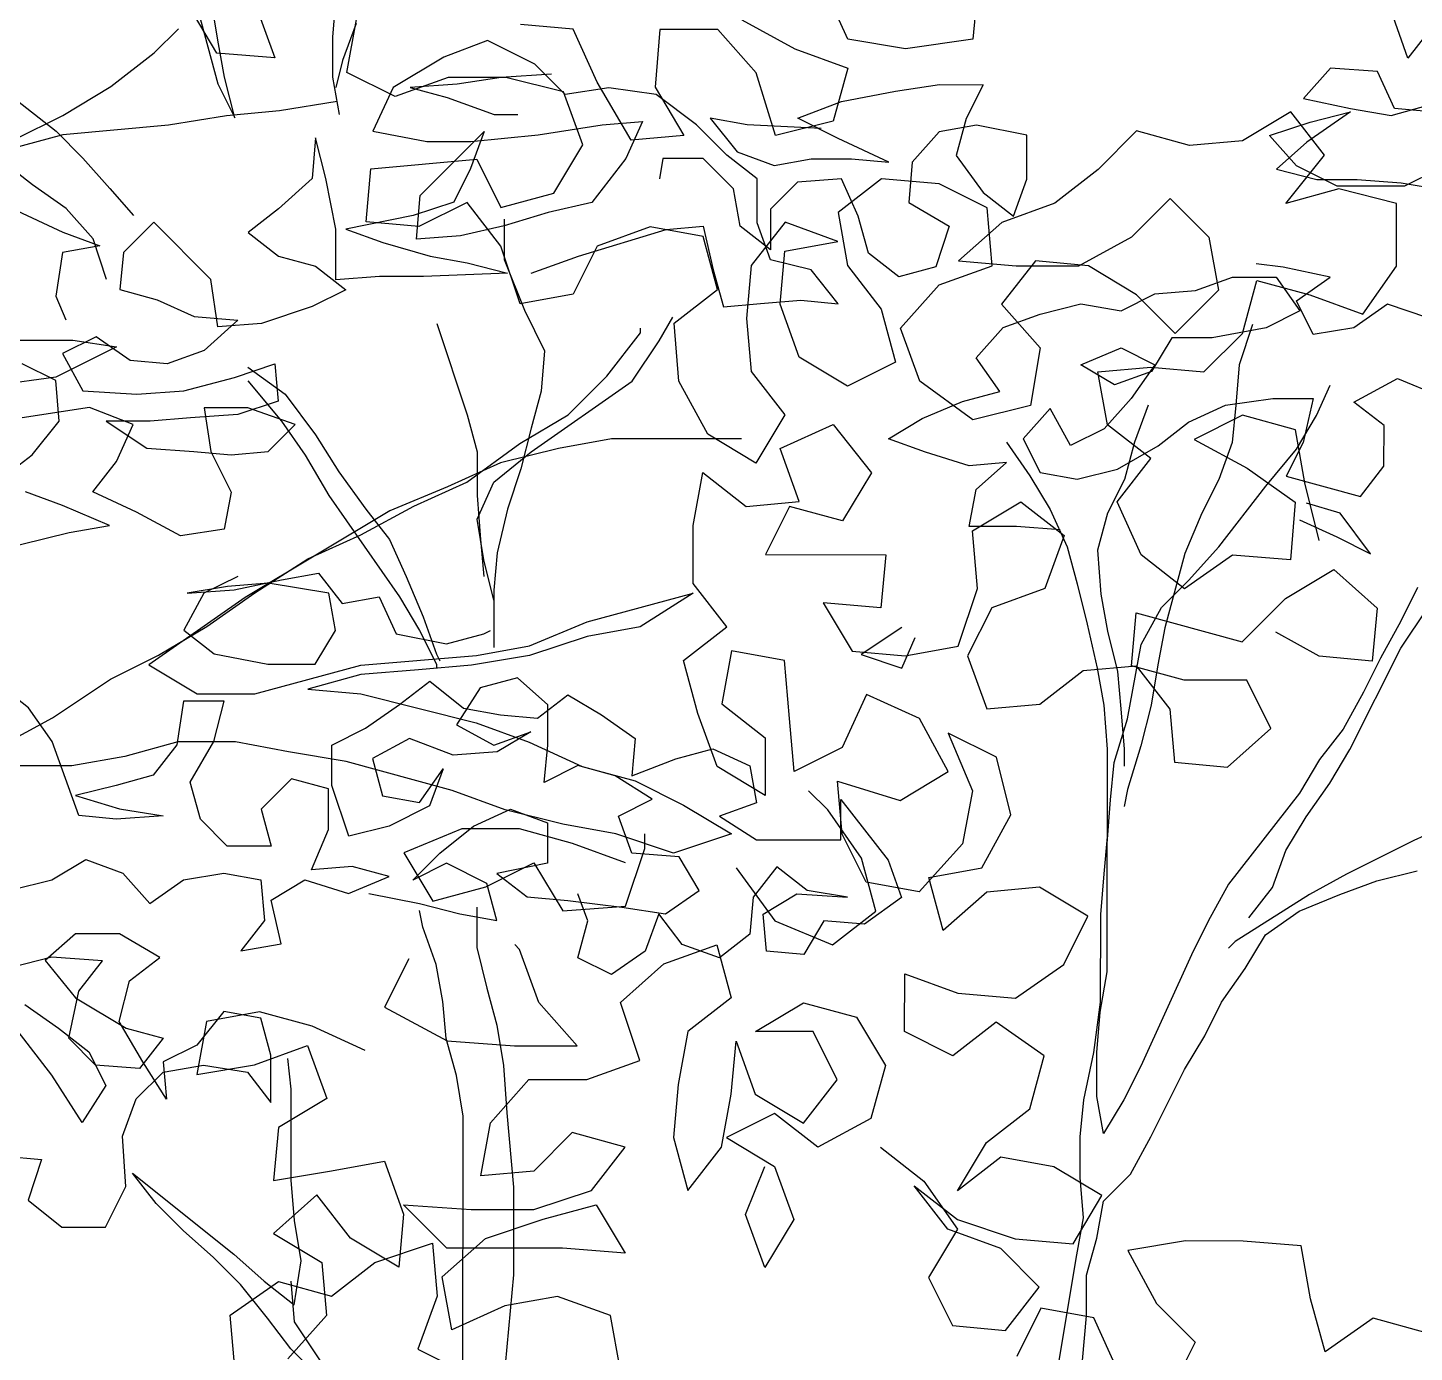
# Model space of a CAD drawing. Header units: millimetres. Extents: x -249630 to 95394, y -188036 to 109963.
# Drawn here: x -72640.1 to -72269.6, y 97458.7 to 97812.5 of the extents above; entities that cross this region are included whole.
import ezdxf

# ---------------------------------------------------------------- set-up
doc = ezdxf.new("R2010")
doc.units = ezdxf.units.MM
doc.layers.add('AHojas', color=86, linetype='Continuous')
doc.layers.add('ATronco', color=36, linetype='Continuous')

# ---------------------------------------------------------------- blocks, each defined once
blk = doc.blocks.new('Arbol_01')
at = {"layer": 'AHojas'}
for p, q in [((0.28037, 2.57497), (0.27524, 2.58939)), ((0.28759, 2.58423), (0.28037, 2.57497)), ((-0.00073, 2.58038), (-0.01412, 2.57524)), ((0.01368, 2.57316), (-0.00073, 2.58038)), ((-0.01412, 2.57524), (-0.02957, 2.56599)), ((0.02294, 2.56388), (0.01368, 2.57316)), ((0.25669, 2.57191), (0.24844, 2.56265)), ((0.2711, 2.57086), (0.25669, 2.57191)), ((0.27624, 2.55953), (0.2711, 2.57086)), ((0.00338, 2.56905), (-0.01001, 2.567)), ((0.01883, 2.57006), (0.00338, 2.56905)), ((-0.02957, 2.56599), (-0.03576, 2.55261)), ((-0.01001, 2.567), (-0.02442, 2.56598)), ((-0.02442, 2.56598), (-0.0131, 2.56289)), ((0.03633, 2.56593), (0.02294, 2.56388)), ((0.05074, 2.56386), (0.03633, 2.56593)), ((0.10737, 2.56175), (0.12385, 2.56482)), ((0.12385, 2.56482), (0.13724, 2.56687)), ((0.13724, 2.56687), (0.15062, 2.56685)), ((0.15062, 2.56685), (0.14547, 2.55656)), ((-0.0131, 2.56289), (0.00131, 2.55772)), ((0.06309, 2.55458), (0.05074, 2.56386)), ((0.09398, 2.55661), (0.10737, 2.56175)), ((0.24844, 2.56265), (0.26285, 2.55954)), ((0.26285, 2.55851), (0.24946, 2.54926)), ((0.25049, 2.55544), (0.26285, 2.55851)), ((0.26285, 2.55954), (0.27521, 2.55747)), ((0.27521, 2.55747), (0.28654, 2.56055)), ((0.28859, 2.55849), (0.27624, 2.55953)), ((0.00131, 2.55772), (0.00852, 2.55772)), ((0.03426, 2.5546), (0.04662, 2.55562)), ((0.04662, 2.55562), (0.04146, 2.5443)), ((0.06721, 2.55663), (0.07544, 2.54633)), ((0.07853, 2.55456), (0.06721, 2.55663)), ((0.10633, 2.55042), (0.09398, 2.55661)), ((0.14547, 2.55656), (0.14237, 2.54524)), ((0.23813, 2.55133), (0.25049, 2.55544)), ((-0.03576, 2.55261), (-0.01929, 2.54951)), ((-0.02136, 2.53303), (-0.00178, 2.55258)), ((-0.00178, 2.55258), (-0.00591, 2.54126)), ((0.01469, 2.55153), (0.03426, 2.5546)), ((0.07235, 2.5453), (0.06309, 2.55458)), ((0.10119, 2.55351), (0.07853, 2.55456)), ((0.13722, 2.55245), (0.12898, 2.54319)), ((0.14855, 2.5545), (0.13722, 2.55245)), ((0.164, 2.5514), (0.14855, 2.5545)), ((-0.05327, 2.55057), (-0.05431, 2.53821)), ((-0.05019, 2.53821), (-0.05327, 2.55057)), ((-0.01929, 2.54951), (-0.0059, 2.54949)), ((-0.0059, 2.54949), (0.01469, 2.55153)), ((0.12177, 2.5432), (0.10633, 2.55042)), ((0.16398, 2.53801), (0.164, 2.5514)), ((0.24636, 2.54205), (0.23813, 2.55133)), ((0.24946, 2.54926), (0.24018, 2.54103)), ((0.04146, 2.5443), (0.03115, 2.53092)), ((0.05278, 2.54429), (0.05175, 2.53811)), ((0.06514, 2.54428), (0.05278, 2.54429)), ((0.0744, 2.535), (0.06514, 2.54428)), ((0.08161, 2.53809), (0.07235, 2.5453)), ((0.07544, 2.54633), (0.08676, 2.5422)), ((0.08676, 2.5422), (0.09809, 2.54425)), ((0.09809, 2.54425), (0.11045, 2.54424)), ((0.11045, 2.54424), (0.12177, 2.5432)), ((0.14237, 2.54524), (0.15059, 2.5339)), ((-0.00591, 2.54126), (-0.01107, 2.53096)), ((0.12898, 2.54319), (0.12794, 2.53084)), ((0.24018, 2.54103), (0.25254, 2.53793)), ((0.25871, 2.53586), (0.24636, 2.54205)), ((0.28961, 2.54099), (0.27931, 2.53585)), ((-0.05431, 2.53821), (-0.06461, 2.52895)), ((-0.04712, 2.52276), (-0.05019, 2.53821)), ((0.0816, 2.5247), (0.08161, 2.53809)), ((0.10735, 2.53806), (0.09396, 2.53705)), ((0.11249, 2.52673), (0.10735, 2.53806)), ((0.15985, 2.52669), (0.16398, 2.53801)), ((0.25254, 2.53793), (0.26489, 2.53792)), ((0.26489, 2.53792), (0.27828, 2.53688)), ((0.07645, 2.52368), (0.0744, 2.535)), ((0.09396, 2.53705), (0.08572, 2.52882)), ((0.27931, 2.53585), (0.25871, 2.53586)), ((0.27828, 2.53688), (0.29063, 2.53481)), ((-0.02241, 2.51965), (-0.02136, 2.53303)), ((0.15059, 2.5339), (0.15985, 2.52669)), ((-0.14596, 2.52903), (-0.13052, 2.52181)), ((-0.06461, 2.52895), (-0.07389, 2.52175)), ((-0.01107, 2.53096), (-0.02343, 2.52686)), ((0.03115, 2.53092), (0.01776, 2.52785)), ((0.08572, 2.52882), (0.08571, 2.51646)), ((0.12794, 2.53084), (0.14029, 2.52362)), ((-0.02343, 2.52686), (-0.04403, 2.52276)), ((0.00437, 2.5258), (0.00436, 2.51344)), ((0.01776, 2.52785), (0.00437, 2.52374)), ((0.11557, 2.5154), (0.11249, 2.52673)), ((-0.10272, 2.52487), (-0.11199, 2.51561)), ((-0.08523, 2.50735), (-0.10272, 2.52487)), ((0.00437, 2.52374), (-0.00902, 2.52066)), ((0.05379, 2.52267), (0.06512, 2.52369)), ((0.06512, 2.52369), (0.0682, 2.5103)), ((0.08571, 2.51646), (0.07645, 2.52368)), ((0.0857, 2.51337), (0.0816, 2.5247)), ((0.14029, 2.52362), (0.13616, 2.51126)), ((-0.13052, 2.52181), (-0.1192, 2.51768)), ((-0.07389, 2.52175), (-0.06463, 2.51454)), ((-0.04713, 2.50731), (-0.04712, 2.52276)), ((-0.04403, 2.52276), (-0.0327, 2.51863)), ((-0.00902, 2.52066), (-0.02241, 2.51965)), ((0.02701, 2.51445), (0.05379, 2.52267)), ((-0.1192, 2.51768), (-0.13053, 2.51563)), ((-0.0327, 2.51863), (-0.01829, 2.5145)), ((-0.13053, 2.51563), (-0.1326, 2.50224)), ((-0.11199, 2.51561), (-0.11303, 2.50429)), ((-0.06463, 2.51454), (-0.0533, 2.51144)), ((-0.01829, 2.5145), (-0.00697, 2.51243)), ((0.01259, 2.50932), (0.02701, 2.51445)), ((0.12483, 2.50819), (0.11557, 2.5154)), ((-0.0533, 2.51144), (-0.04404, 2.50422)), ((-0.00697, 2.51243), (0.00539, 2.50933)), ((0.09806, 2.51027), (0.0857, 2.51337)), ((0.13616, 2.51126), (0.12483, 2.50819)), ((0.24221, 2.51117), (0.23398, 2.5122)), ((0.25663, 2.50807), (0.24221, 2.51117)), ((-0.03374, 2.50833), (-0.04713, 2.50731)), ((-0.02036, 2.50832), (-0.03374, 2.50833)), ((0.00539, 2.50933), (-0.02036, 2.50832)), ((0.0682, 2.5103), (0.07128, 2.49897)), ((0.10629, 2.49997), (0.09806, 2.51027)), ((0.21544, 2.50398), (0.22677, 2.50809)), ((0.22677, 2.50809), (0.24015, 2.50808)), ((0.24015, 2.50808), (0.24735, 2.49778)), ((0.24632, 2.50087), (0.25663, 2.50807)), ((-0.08318, 2.49293), (-0.08523, 2.50735)), ((-0.1326, 2.50224), (-0.12952, 2.49503)), ((-0.11303, 2.50429), (-0.10171, 2.50119)), ((-0.04404, 2.50422), (-0.05434, 2.49908)), ((0.19278, 2.49783), (0.20308, 2.50297)), ((0.20308, 2.50297), (0.21544, 2.50398)), ((-0.10171, 2.50119), (-0.09039, 2.49603)), ((-0.05434, 2.49908), (-0.06979, 2.49395)), ((0.07128, 2.49897), (0.0826, 2.49999)), ((0.0826, 2.49999), (0.09496, 2.50101)), ((0.09496, 2.50101), (0.10629, 2.49997)), ((0.16806, 2.49682), (0.18042, 2.4999)), ((0.18042, 2.4999), (0.19278, 2.49783)), ((0.25146, 2.49057), (0.24632, 2.50087)), ((0.27412, 2.49981), (0.26382, 2.49261)), ((0.28648, 2.49568), (0.27412, 2.49981)), ((0.15673, 2.49271), (0.16806, 2.49682)), ((0.24735, 2.49778), (0.23705, 2.49264)), ((-0.09039, 2.49603), (-0.077, 2.49499)), ((-0.077, 2.49499), (-0.08731, 2.48573)), ((-0.06979, 2.49395), (-0.08318, 2.49293)), ((0.14849, 2.48345), (0.15673, 2.49271)), ((0.23705, 2.49264), (0.22057, 2.48956)), ((0.26382, 2.49261), (0.25146, 2.49057)), ((-0.14394, 2.48887), (-0.12746, 2.48885)), ((-0.12025, 2.48988), (-0.13055, 2.48474)), ((-0.12746, 2.48885), (-0.11408, 2.48678)), ((-0.10996, 2.48266), (-0.12025, 2.48988)), ((0.20821, 2.48958), (0.20203, 2.47928)), ((0.22057, 2.48956), (0.20821, 2.48958)), ((-0.11408, 2.48678), (-0.13262, 2.47753)), ((-0.13055, 2.48474), (-0.12439, 2.47341)), ((-0.08731, 2.48573), (-0.09864, 2.48162)), ((0.18041, 2.48136), (0.19277, 2.4865)), ((0.19277, 2.4865), (0.20306, 2.48134)), ((-0.13262, 2.4765), (-0.14291, 2.48166)), ((-0.09864, 2.48162), (-0.10996, 2.48266)), ((-0.07805, 2.47748), (-0.06569, 2.48159)), ((-0.06569, 2.48159), (-0.06467, 2.47026)), ((0.15569, 2.47315), (0.14849, 2.48345)), ((0.1907, 2.47518), (0.18041, 2.48136)), ((0.20306, 2.48134), (0.19584, 2.47105)), ((-0.07393, 2.48057), (-0.06261, 2.47232)), ((0.20203, 2.47928), (0.1907, 2.47518)), ((-0.1316, 2.46414), (-0.13262, 2.4765)), ((-0.0935, 2.47338), (-0.07805, 2.47748)), ((-0.07393, 2.47645), (-0.06364, 2.46408)), ((0.2638, 2.46996), (0.27719, 2.47716)), ((0.27719, 2.47716), (0.28954, 2.472)), ((-0.12439, 2.47341), (-0.10791, 2.47236)), ((-0.10791, 2.47236), (-0.0935, 2.47338)), ((0.14436, 2.47007), (0.15569, 2.47315)), ((-0.06467, 2.47026), (-0.07703, 2.46615)), ((0.132, 2.46493), (0.14436, 2.47007)), ((0.19584, 2.47105), (0.1876, 2.46179)), ((0.22467, 2.46897), (0.23909, 2.47101)), ((0.23909, 2.47101), (0.25144, 2.471)), ((0.25144, 2.471), (0.24834, 2.45762)), ((0.27306, 2.46274), (0.2638, 2.46996)), ((-0.12233, 2.46825), (-0.14293, 2.46518)), ((-0.10895, 2.46309), (-0.12233, 2.46825)), ((-0.08732, 2.46822), (-0.08528, 2.45484)), ((-0.07394, 2.46821), (-0.08732, 2.46822)), ((-0.05953, 2.46305), (-0.07394, 2.46821)), ((0.17113, 2.46799), (0.16288, 2.45873)), ((0.17729, 2.45665), (0.17113, 2.46799)), ((0.21334, 2.46383), (0.22467, 2.46897)), ((-0.13985, 2.45386), (-0.1316, 2.46414)), ((-0.11719, 2.46413), (-0.10484, 2.45588)), ((-0.1038, 2.46412), (-0.11719, 2.46413)), ((-0.09144, 2.46514), (-0.1038, 2.46412)), ((-0.07703, 2.46615), (-0.09144, 2.46514)), ((0.12169, 2.45876), (0.132, 2.46493)), ((0.20407, 2.45663), (0.21334, 2.46383)), ((0.24628, 2.45556), (0.25247, 2.46585)), ((-0.11411, 2.45177), (-0.10895, 2.46309)), ((-0.06777, 2.45482), (-0.05953, 2.46305)), ((0.1876, 2.46179), (0.17729, 2.45665)), ((0.27305, 2.45039), (0.27306, 2.46274)), ((0.13302, 2.45464), (0.12169, 2.45876)), ((0.16288, 2.45873), (0.16802, 2.44843)), ((0.19686, 2.45767), (0.19376, 2.44634)), ((0.24834, 2.45762), (0.24319, 2.44733)), ((-0.10484, 2.45588), (-0.09042, 2.45484)), ((-0.09042, 2.45484), (-0.0791, 2.4538)), ((-0.08528, 2.45484), (-0.07911, 2.44247)), ((-0.0791, 2.4538), (-0.06777, 2.45482)), ((0.1464, 2.4505), (0.13302, 2.45464)), ((0.1917, 2.44943), (0.20407, 2.45663)), ((-0.15324, 2.44357), (-0.13985, 2.45386)), ((-0.12133, 2.44251), (-0.11411, 2.45177)), ((0.15773, 2.45152), (0.1464, 2.4505)), ((0.14845, 2.44329), (0.15773, 2.45152)), ((0.17934, 2.44636), (0.1917, 2.44943)), ((0.26583, 2.44113), (0.27305, 2.45039)), ((0.16802, 2.44843), (0.17934, 2.44636)), ((0.24319, 2.44733), (0.26583, 2.44113)), ((0.14638, 2.43197), (0.14845, 2.44329)), ((-0.1306, 2.4384), (-0.14192, 2.44253)), ((-0.10795, 2.43632), (-0.12133, 2.44251)), ((-0.07911, 2.44247), (-0.08118, 2.43115)), ((-0.11619, 2.43221), (-0.1306, 2.4384)), ((0.25965, 2.43599), (0.24936, 2.43908)), ((-0.09457, 2.4291), (-0.10795, 2.43632)), ((0.24729, 2.43394), (0.25861, 2.42878)), ((0.26891, 2.42362), (0.25965, 2.43599)), ((-0.12854, 2.43016), (-0.11619, 2.43221)), ((-0.08118, 2.43115), (-0.09457, 2.4291)), ((0.1608, 2.43196), (0.14638, 2.43197)), ((0.17418, 2.43091), (0.1608, 2.43196)), ((-0.15326, 2.42401), (-0.12854, 2.43016)), ((0.25861, 2.42878), (0.26891, 2.42362)), ((-0.07707, 2.41673), (-0.08737, 2.41159)), ((-0.08017, 2.41364), (-0.09252, 2.4116)), ((-0.06781, 2.41466), (-0.08017, 2.41364)), ((-0.07811, 2.41261), (-0.06369, 2.41569)), ((-0.04928, 2.41156), (-0.06781, 2.41466)), ((-0.08737, 2.41159), (-0.09356, 2.40027)), ((-0.09252, 2.4116), (-0.07811, 2.41261)), ((-0.04723, 2.40023), (-0.04928, 2.41156)), ((-0.09356, 2.40027), (-0.0843, 2.39305)), ((-0.05342, 2.38994), (-0.04723, 2.40023)), ((0.12576, 2.4011), (0.1134, 2.39287)), ((0.12575, 2.38874), (0.12988, 2.39801)), ((-0.0843, 2.39305), (-0.06783, 2.38995)), ((0.1134, 2.39287), (0.12575, 2.38874)), ((-0.06783, 2.38995), (-0.05342, 2.38994)), ((-0.14095, 2.37663), (-0.15021, 2.38385)), ((-0.02768, 2.37756), (-0.01841, 2.38476)), ((-0.01841, 2.38476), (-0.00812, 2.37651)), ((0.00836, 2.38576), (-0.00297, 2.38268)), ((0.01762, 2.37751), (0.00836, 2.38576)), ((-0.00297, 2.38268), (-0.01019, 2.37136)), ((0.01453, 2.3734), (0.0238, 2.3806)), ((0.0238, 2.3806), (0.03409, 2.37441)), ((-0.09358, 2.37865), (-0.09565, 2.36526)), ((-0.08123, 2.37864), (-0.09358, 2.37865)), ((-0.08433, 2.36628), (-0.08123, 2.37864)), ((-0.03799, 2.37036), (-0.02768, 2.37756)), ((-0.13375, 2.36633), (-0.14095, 2.37663)), ((-0.00812, 2.37651), (0.0032, 2.37444)), ((0.01761, 2.36516), (0.01762, 2.37751)), ((0.0032, 2.37444), (0.01453, 2.3734)), ((0.03409, 2.37441), (0.04438, 2.36719)), ((-0.04829, 2.36522), (-0.03799, 2.37036)), ((-0.01019, 2.37136), (0.00114, 2.36517)), ((0.00114, 2.36517), (0.01247, 2.36928)), ((0.01247, 2.36928), (0.00216, 2.36311)), ((-0.12554, 2.34367), (-0.13375, 2.36633)), ((-0.09155, 2.35393), (-0.08433, 2.36628)), ((-0.0246, 2.36726), (-0.03594, 2.36109)), ((-0.01122, 2.3621), (-0.0246, 2.36726)), ((0.04438, 2.36719), (0.04334, 2.35587)), ((-0.09565, 2.36526), (-0.10287, 2.356)), ((-0.0483, 2.35286), (-0.04829, 2.36522)), ((0.00216, 2.36311), (-0.01122, 2.3621)), ((0.01657, 2.35383), (0.01761, 2.36516)), ((0.05673, 2.361), (0.06806, 2.36408)), ((0.06806, 2.36408), (0.07939, 2.35892)), ((-0.03594, 2.36109), (-0.03286, 2.34976)), ((0.04334, 2.35587), (0.05673, 2.361)), ((-0.02153, 2.34769), (-0.01432, 2.35798)), ((-0.01432, 2.35798), (-0.01845, 2.34666)), ((0.02687, 2.35897), (0.01657, 2.35383)), ((0.0382, 2.35587), (0.02687, 2.35897)), ((0.07939, 2.35892), (0.08143, 2.3476)), ((-0.10287, 2.356), (-0.1142, 2.35292)), ((-0.08847, 2.3426), (-0.09155, 2.35393)), ((-0.06065, 2.35493), (-0.06993, 2.34567)), ((-0.04933, 2.35183), (-0.06065, 2.35493)), ((0.04952, 2.34865), (0.0382, 2.35587)), ((-0.1142, 2.35292), (-0.12656, 2.34985)), ((-0.04934, 2.33948), (-0.04933, 2.35183)), ((-0.04317, 2.33741), (-0.0483, 2.35286)), ((-0.12656, 2.34985), (-0.11318, 2.34571)), ((-0.03286, 2.34976), (-0.02153, 2.34769)), ((0.03921, 2.34352), (0.04952, 2.34865)), ((0.10717, 2.33625), (0.10718, 2.3486)), ((0.10718, 2.3486), (0.12158, 2.33005)), ((-0.11318, 2.34571), (-0.09979, 2.34364)), ((-0.06993, 2.34567), (-0.06685, 2.33435)), ((-0.01845, 2.34666), (-0.03081, 2.34049)), ((-0.00507, 2.34047), (0.00627, 2.34561)), ((0.00627, 2.34561), (0.01759, 2.34148)), ((0.08143, 2.3476), (0.0701, 2.34349)), ((-0.11421, 2.34263), (-0.12554, 2.34367)), ((-0.09979, 2.34364), (-0.11421, 2.34263)), ((-0.08024, 2.33436), (-0.08847, 2.3426)), ((0.04332, 2.33219), (0.03921, 2.34352)), ((0.0701, 2.34349), (0.08142, 2.33627)), ((-0.0545, 2.32713), (-0.04934, 2.33948)), ((-0.03081, 2.34049), (-0.04317, 2.33741)), ((-0.01537, 2.33224), (-0.00507, 2.34047)), ((0.01759, 2.34148), (0.01758, 2.32912)), ((0.08142, 2.33627), (0.10717, 2.33625)), ((-0.06685, 2.33435), (-0.08024, 2.33436)), ((-0.13379, 2.32411), (-0.12349, 2.33028)), ((-0.12349, 2.33028), (-0.11217, 2.32615)), ((-0.02361, 2.32401), (-0.01537, 2.33224)), ((0.05774, 2.33114), (0.04332, 2.33219)), ((0.06391, 2.32084), (0.05774, 2.33114)), ((-0.04215, 2.32815), (-0.0545, 2.32713)), ((-0.03082, 2.32505), (-0.04215, 2.32815)), ((-0.01331, 2.32915), (-0.02361, 2.32401)), ((-0.00096, 2.32296), (-0.01331, 2.32915)), ((0.01758, 2.32912), (0.00213, 2.32605)), ((0.08759, 2.32803), (0.08038, 2.31877)), ((0.09685, 2.32081), (0.08759, 2.32803)), ((0.12158, 2.33005), (0.12568, 2.31872)), ((-0.11217, 2.32615), (-0.10394, 2.31688)), ((-0.09363, 2.32407), (-0.08127, 2.32612)), ((-0.08127, 2.32612), (-0.06995, 2.32405)), ((-0.04318, 2.31991), (-0.03082, 2.32505)), ((0.00213, 2.32605), (0.01139, 2.31883)), ((-0.14615, 2.32103), (-0.13379, 2.32411)), ((-0.10394, 2.31688), (-0.09363, 2.32407)), ((-0.06995, 2.32405), (-0.06893, 2.31169)), ((-0.06687, 2.31787), (-0.05656, 2.32404)), ((-0.05656, 2.32404), (-0.04318, 2.31991)), ((0.00212, 2.31163), (-0.00096, 2.32296)), ((-0.037, 2.3199), (-0.02156, 2.3168)), ((0.01139, 2.31883), (0.02374, 2.31779)), ((0.02992, 2.3116), (0.02684, 2.31984)), ((0.0536, 2.31364), (0.06391, 2.32084)), ((0.08038, 2.31877), (0.07934, 2.30744)), ((0.08346, 2.31361), (0.09376, 2.31978)), ((0.09376, 2.31978), (0.10921, 2.31874)), ((0.10921, 2.31874), (0.09685, 2.32081)), ((0.12568, 2.31872), (0.11435, 2.3105)), ((-0.06379, 2.30448), (-0.06687, 2.31787)), ((-0.02156, 2.3168), (-0.00921, 2.3137)), ((-0.00406, 2.31575), (-0.00407, 2.3034)), ((0.02374, 2.31779), (0.04022, 2.31571)), ((0.04022, 2.31571), (0.0536, 2.31364)), ((-0.02054, 2.30959), (-0.02156, 2.31474)), ((-0.00921, 2.3137), (0.00212, 2.31163)), ((0.05154, 2.31364), (0.04741, 2.30232)), ((0.05874, 2.30437), (0.05154, 2.31364)), ((0.08448, 2.30229), (0.08346, 2.31361)), ((-0.06893, 2.31169), (-0.07615, 2.30243)), ((0.02682, 2.30028), (0.02992, 2.3116)), ((0.10199, 2.31154), (0.09581, 2.30125)), ((0.11435, 2.3105), (0.10199, 2.31154)), ((-0.1266, 2.30763), (-0.13587, 2.2994)), ((-0.11321, 2.30762), (-0.1266, 2.30763)), ((-0.10086, 2.3004), (-0.11321, 2.30762)), ((0.07934, 2.30744), (0.07006, 2.30024)), ((-0.07615, 2.30243), (-0.06379, 2.30448)), ((0.07006, 2.30024), (0.05874, 2.30437)), ((0.04741, 2.30232), (0.03711, 2.29512)), ((0.09581, 2.30125), (0.08448, 2.30229)), ((-0.13381, 2.30043), (-0.14617, 2.29735)), ((-0.13587, 2.2994), (-0.12662, 2.28806)), ((-0.11837, 2.29938), (-0.13381, 2.30043)), ((-0.12558, 2.29012), (-0.11837, 2.29938)), ((-0.11014, 2.2932), (-0.10086, 2.3004)), ((0.03711, 2.29512), (0.02682, 2.30028)), ((-0.11324, 2.28084), (-0.11014, 2.2932)), ((-0.12869, 2.27571), (-0.12558, 2.29012)), ((-0.14206, 2.28602), (-0.13177, 2.2788)), ((-0.12662, 2.28806), (-0.11118, 2.27878)), ((-0.08131, 2.2839), (-0.08956, 2.27362)), ((-0.06999, 2.28183), (-0.08131, 2.2839)), ((-0.10604, 2.26848), (-0.11324, 2.28084)), ((-0.06691, 2.27051), (-0.06999, 2.28183)), ((-0.13385, 2.26439), (-0.14413, 2.27778)), ((-0.13177, 2.2788), (-0.12251, 2.27159)), ((-0.11118, 2.27878), (-0.09986, 2.27568)), ((-0.12046, 2.26747), (-0.12869, 2.27571)), ((-0.09986, 2.27568), (-0.10707, 2.26642)), ((-0.12251, 2.27159), (-0.11737, 2.26128)), ((-0.08956, 2.27362), (-0.09986, 2.26848)), ((-0.09884, 2.25715), (-0.10604, 2.26848)), ((-0.09986, 2.26848), (-0.09884, 2.25715)), ((-0.06692, 2.25609), (-0.06691, 2.27051)), ((-0.06074, 2.2602), (-0.06176, 2.26947)), ((-0.10707, 2.26642), (-0.12046, 2.26747)), ((-0.10811, 2.25716), (-0.09986, 2.26539)), ((-0.09986, 2.26539), (-0.08751, 2.26744)), ((-0.08751, 2.26744), (-0.07412, 2.26536)), ((-0.07412, 2.26536), (-0.06692, 2.25609)), ((-0.12459, 2.24996), (-0.13385, 2.26439)), ((-0.11737, 2.26128), (-0.12459, 2.24996)), ((-0.06077, 2.2324), (-0.06074, 2.2602)), ((-0.11224, 2.24583), (-0.10811, 2.25716)), ((-0.11122, 2.23039), (-0.11224, 2.24583)), ((-0.14828, 2.23969), (-0.13696, 2.23865)), ((-0.13696, 2.23865), (-0.14109, 2.2263)), ((-0.10196, 2.22523), (-0.10916, 2.23451)), ((-0.11741, 2.21804), (-0.11122, 2.23039)), ((-0.14109, 2.2263), (-0.1308, 2.21805)), ((-0.1308, 2.21805), (-0.11741, 2.21804)), ((0.62049, 1.80652), (0.61535, 1.81785)), ((0.6483, 1.81782), (0.64726, 1.8065)), ((0.4856, 1.80355), (0.47943, 1.81386)), ((0.49385, 1.81384), (0.49796, 1.80251)), ((0.5134, 1.79941), (0.51547, 1.81074)), ((0.5618, 1.80863), (0.55048, 1.80967)), ((0.56694, 1.7973), (0.5618, 1.80863)), ((0.58034, 1.80862), (0.57929, 1.79626)), ((0.59269, 1.80861), (0.58034, 1.80862)), ((0.60092, 1.79933), (0.59269, 1.80861)), ((0.59784, 1.81066), (0.60916, 1.80447)), ((0.63285, 1.80445), (0.62049, 1.80652)), ((0.64726, 1.8065), (0.63285, 1.80445)), ((0.49796, 1.80251), (0.4856, 1.80355)), ((0.60916, 1.80447), (0.62049, 1.80034)), ((0.62049, 1.80034), (0.61739, 1.78902)), ((0.52369, 1.79425), (0.5134, 1.79941)), ((0.53502, 1.79836), (0.52369, 1.79425)), ((0.54738, 1.79835), (0.53502, 1.79836)), ((0.55973, 1.79525), (0.54738, 1.79835)), ((0.57414, 1.78494), (0.56694, 1.7973)), ((0.60503, 1.78594), (0.60092, 1.79933)), ((0.56384, 1.78392), (0.55973, 1.79525)), ((0.57929, 1.79626), (0.58546, 1.78596)), ((0.71521, 1.79099), (0.70491, 1.78482)), ((0.72241, 1.78171), (0.71521, 1.79099)), ((0.61739, 1.78902), (0.60503, 1.78594)), ((0.58546, 1.78596), (0.57414, 1.78494)), ((0.68225, 1.7869), (0.67401, 1.77867)), ((0.69358, 1.7838), (0.68225, 1.7869)), ((0.70491, 1.78482), (0.69358, 1.7838)), ((0.55765, 1.77363), (0.56384, 1.78392)), ((0.71416, 1.77143), (0.72241, 1.78171)), ((0.51749, 1.76749), (0.51853, 1.77881)), ((0.51853, 1.77881), (0.54118, 1.78085)), ((0.54118, 1.78085), (0.54632, 1.77055)), ((0.62767, 1.77665), (0.6184, 1.76945)), ((0.64003, 1.77561), (0.62767, 1.77665)), ((0.67401, 1.77867), (0.66474, 1.77147)), ((0.54632, 1.77055), (0.55765, 1.77363)), ((0.65032, 1.77045), (0.64003, 1.77561)), ((0.72549, 1.7745), (0.71416, 1.77143)), ((0.73784, 1.7714), (0.72549, 1.7745)), ((0.53911, 1.77159), (0.52881, 1.76645)), ((0.54631, 1.76231), (0.53911, 1.77159)), ((0.65134, 1.7581), (0.65032, 1.77045)), ((0.66474, 1.77147), (0.65341, 1.76736)), ((0.6812, 1.76425), (0.68945, 1.77248)), ((0.68945, 1.77248), (0.69768, 1.76423)), ((0.73783, 1.75802), (0.73784, 1.7714)), ((0.52881, 1.76645), (0.51749, 1.76749)), ((0.60707, 1.7674), (0.59985, 1.75814)), ((0.61839, 1.76328), (0.60707, 1.7674)), ((0.6184, 1.76945), (0.62045, 1.75813)), ((0.65341, 1.76736), (0.64413, 1.75913)), ((0.57824, 1.7664), (0.56691, 1.76229)), ((0.58956, 1.76433), (0.57824, 1.7664)), ((0.59264, 1.753), (0.58956, 1.76433)), ((0.66987, 1.75808), (0.6812, 1.76425)), ((0.69768, 1.76423), (0.69973, 1.7529)), ((0.55042, 1.74995), (0.54631, 1.76231)), ((0.56691, 1.76229), (0.56175, 1.752)), ((0.60602, 1.7499), (0.60706, 1.76123)), ((0.60706, 1.76123), (0.61839, 1.76328)), ((0.59985, 1.75814), (0.59881, 1.74682)), ((0.62045, 1.75813), (0.62765, 1.74885)), ((0.64001, 1.75399), (0.65134, 1.7581)), ((0.64413, 1.75913), (0.65649, 1.75809)), ((0.66061, 1.75912), (0.65339, 1.74986)), ((0.65649, 1.75809), (0.66987, 1.75808)), ((0.67193, 1.75808), (0.66061, 1.75912)), ((0.68222, 1.75189), (0.67193, 1.75808)), ((0.73061, 1.74773), (0.73783, 1.75802)), ((0.58337, 1.7458), (0.59264, 1.753)), ((0.63176, 1.74473), (0.64001, 1.75399)), ((0.69973, 1.7529), (0.69045, 1.74365)), ((0.70487, 1.74363), (0.70797, 1.75496)), ((0.70797, 1.75496), (0.71929, 1.75186)), ((0.56175, 1.752), (0.55042, 1.74995)), ((0.61013, 1.73857), (0.60602, 1.7499)), ((0.65339, 1.74986), (0.66162, 1.74058)), ((0.69045, 1.74365), (0.68222, 1.75189)), ((0.71929, 1.75186), (0.73061, 1.74773)), ((0.59881, 1.74682), (0.59983, 1.73549)), ((0.62765, 1.74885), (0.63072, 1.73752)), ((0.58439, 1.73345), (0.58337, 1.7458)), ((0.63587, 1.7334), (0.63176, 1.74473)), ((0.69662, 1.7354), (0.70487, 1.74363)), ((0.66162, 1.74058), (0.65955, 1.72823)), ((0.62042, 1.73238), (0.61013, 1.73857)), ((0.63072, 1.73752), (0.62042, 1.73238)), ((0.59983, 1.73549), (0.60703, 1.72622)), ((0.67397, 1.73542), (0.6853, 1.73644)), ((0.67602, 1.7241), (0.67397, 1.73542)), ((0.6853, 1.73644), (0.69662, 1.7354)), ((0.59055, 1.72211), (0.58439, 1.73345)), ((0.64719, 1.72515), (0.63587, 1.7334)), ((0.60703, 1.72622), (0.60084, 1.71593)), ((0.65955, 1.72823), (0.64719, 1.72515)), ((0.70485, 1.72613), (0.69455, 1.72099)), ((0.71618, 1.72303), (0.70485, 1.72613)), ((0.606, 1.71901), (0.61733, 1.72415)), ((0.61733, 1.72415), (0.62555, 1.71384)), ((0.68528, 1.71688), (0.67602, 1.7241)), ((0.71822, 1.7117), (0.71618, 1.72303)), ((0.60084, 1.71593), (0.59055, 1.72211)), ((0.69455, 1.72099), (0.70587, 1.7148)), ((0.6101, 1.70768), (0.606, 1.71901)), ((0.67806, 1.70762), (0.68528, 1.71688)), ((0.58745, 1.70255), (0.58952, 1.71388)), ((0.58952, 1.71388), (0.59878, 1.70666)), ((0.62555, 1.71384), (0.61937, 1.70355)), ((0.70587, 1.7148), (0.71616, 1.70758)), ((0.52773, 1.70673), (0.53906, 1.71186)), ((0.7213, 1.69934), (0.71822, 1.7117)), ((0.59878, 1.70666), (0.6101, 1.70768)), ((0.64717, 1.70147), (0.65747, 1.70764)), ((0.65747, 1.70764), (0.66673, 1.70042)), ((0.6832, 1.69629), (0.67806, 1.70762)), ((0.71616, 1.70758), (0.71512, 1.69523)), ((0.60804, 1.70665), (0.60289, 1.69636)), ((0.61937, 1.70355), (0.60804, 1.70665)), ((0.58744, 1.6902), (0.58745, 1.70255)), ((0.64819, 1.68911), (0.64717, 1.70147)), ((0.66673, 1.70042), (0.6626, 1.6891)), ((0.60289, 1.69636), (0.62863, 1.69634)), ((0.62863, 1.69634), (0.62759, 1.68501)), ((0.69246, 1.68907), (0.6832, 1.69629)), ((0.70276, 1.69627), (0.69246, 1.68907)), ((0.71512, 1.69523), (0.70276, 1.69627)), ((0.71408, 1.68699), (0.72439, 1.69316)), ((0.72439, 1.69316), (0.73364, 1.68491)), ((0.59463, 1.68092), (0.58744, 1.6902)), ((0.58743, 1.68814), (0.5761, 1.68094)), ((0.64406, 1.67676), (0.64819, 1.68911)), ((0.6626, 1.6891), (0.65127, 1.68499)), ((0.70481, 1.67773), (0.71408, 1.68699)), ((0.61523, 1.68605), (0.6214, 1.67575)), ((0.62759, 1.68501), (0.61523, 1.68605)), ((0.65127, 1.68499), (0.64611, 1.6747)), ((0.68112, 1.67261), (0.68216, 1.68393)), ((0.68216, 1.68393), (0.70481, 1.67773)), ((0.73364, 1.68491), (0.7326, 1.67359)), ((0.58536, 1.67372), (0.59463, 1.68092)), ((0.72128, 1.67463), (0.71202, 1.67979)), ((0.59566, 1.67577), (0.59359, 1.66445)), ((0.60698, 1.6737), (0.59566, 1.67577)), ((0.6214, 1.67575), (0.63273, 1.67471)), ((0.63273, 1.67471), (0.64406, 1.67676)), ((0.58844, 1.66239), (0.58536, 1.67372)), ((0.608, 1.66135), (0.60698, 1.6737)), ((0.64611, 1.6747), (0.65022, 1.66337)), ((0.67082, 1.67159), (0.68215, 1.67261)), ((0.69244, 1.66951), (0.68112, 1.67261)), ((0.68215, 1.67261), (0.68935, 1.66333)), ((0.7326, 1.67359), (0.72128, 1.67463)), ((0.66155, 1.66439), (0.67082, 1.67159)), ((0.70583, 1.66949), (0.69244, 1.66951)), ((0.71097, 1.65919), (0.70583, 1.66949)), ((0.62448, 1.66648), (0.61932, 1.65516)), ((0.6358, 1.66132), (0.62448, 1.66648)), ((0.59359, 1.66445), (0.60285, 1.65723)), ((0.65022, 1.66337), (0.66155, 1.66439)), ((0.68935, 1.66333), (0.69037, 1.652)), ((0.59255, 1.65106), (0.58844, 1.66239)), ((0.60902, 1.65002), (0.608, 1.66135)), ((0.64197, 1.64999), (0.6358, 1.66132)), ((0.60285, 1.65723), (0.60284, 1.64488)), ((0.64198, 1.65823), (0.64712, 1.64587)), ((0.65227, 1.65307), (0.64198, 1.65823)), ((0.70169, 1.65096), (0.71097, 1.65919)), ((0.61932, 1.65516), (0.60902, 1.65002)), ((0.65535, 1.64071), (0.65227, 1.65307)), ((0.69037, 1.652), (0.70169, 1.65096)), ((0.60284, 1.64488), (0.59255, 1.65106)), ((0.63167, 1.64382), (0.64197, 1.64999)), ((0.61622, 1.64178), (0.61211, 1.6459)), ((0.61829, 1.64795), (0.63167, 1.64382)), ((0.61931, 1.63662), (0.61829, 1.64795)), ((0.64712, 1.64587), (0.64505, 1.63454)), ((0.62342, 1.63147), (0.61622, 1.64178)), ((0.64916, 1.62939), (0.65535, 1.64071)), ((0.53796, 1.63773), (0.5256, 1.63259)), ((0.55032, 1.63772), (0.53796, 1.63773)), ((0.56164, 1.63462), (0.55032, 1.63772)), ((0.57709, 1.63357), (0.57709, 1.63666)), ((0.62445, 1.62632), (0.61931, 1.63662)), ((0.57296, 1.63049), (0.56164, 1.63462)), ((0.57296, 1.62122), (0.57709, 1.63357)), ((0.64505, 1.63454), (0.63577, 1.62425)), ((0.5256, 1.63259), (0.53177, 1.62229)), ((0.5431, 1.62537), (0.5534, 1.63051)), ((0.5534, 1.63051), (0.55957, 1.6202)), ((0.6265, 1.62014), (0.62342, 1.63147)), ((0.59665, 1.62944), (0.60487, 1.6181)), ((0.63783, 1.62734), (0.64916, 1.62939)), ((0.53177, 1.62229), (0.5431, 1.62537)), ((0.63577, 1.62425), (0.62445, 1.62632)), ((0.64091, 1.61601), (0.63783, 1.62734)), ((0.66151, 1.62526), (0.65019, 1.62424)), ((0.6718, 1.61907), (0.66151, 1.62526)), ((0.65019, 1.62424), (0.64091, 1.61601)), ((0.55957, 1.6202), (0.57296, 1.62122)), ((0.61723, 1.61294), (0.6265, 1.62014)), ((0.66665, 1.60878), (0.6718, 1.61907)), ((0.60487, 1.6181), (0.61723, 1.61294)), ((0.55029, 1.61198), (0.54927, 1.61301)), ((0.58118, 1.60886), (0.59251, 1.61297)), ((0.59251, 1.61297), (0.59559, 1.60164)), ((0.52661, 1.60994), (0.52145, 1.59965)), ((0.5544, 1.60064), (0.55029, 1.61198)), ((0.57191, 1.60063), (0.58118, 1.60886)), ((0.65634, 1.60158), (0.66665, 1.60878)), ((0.63265, 1.5944), (0.63266, 1.60675)), ((0.63266, 1.60675), (0.64399, 1.60262)), ((0.59559, 1.60164), (0.58632, 1.59444)), ((0.64399, 1.60262), (0.65634, 1.60158)), ((0.49468, 1.59864), (0.48335, 1.59659)), ((0.506, 1.59554), (0.49468, 1.59864)), ((0.52145, 1.59965), (0.53483, 1.59243)), ((0.56263, 1.59137), (0.5544, 1.60064)), ((0.57602, 1.58827), (0.57191, 1.60063)), ((0.60073, 1.59442), (0.61104, 1.60059)), ((0.61104, 1.60059), (0.62236, 1.59749)), ((0.48335, 1.59659), (0.48128, 1.58527)), ((0.51733, 1.59038), (0.506, 1.59554)), ((0.62236, 1.59749), (0.62853, 1.58719)), ((0.65222, 1.59644), (0.64295, 1.58924)), ((0.66251, 1.58922), (0.65222, 1.59644)), ((0.53483, 1.59243), (0.54925, 1.59138)), ((0.58632, 1.59444), (0.58425, 1.58311)), ((0.59557, 1.58104), (0.59661, 1.59237)), ((0.59661, 1.59237), (0.60072, 1.58104)), ((0.61309, 1.59441), (0.60073, 1.59442)), ((0.61823, 1.58411), (0.61309, 1.59441)), ((0.64295, 1.58924), (0.63265, 1.5944)), ((0.49364, 1.58731), (0.50497, 1.59142)), ((0.50497, 1.59142), (0.50908, 1.58009)), ((0.54925, 1.59138), (0.56263, 1.59137)), ((0.65941, 1.5779), (0.66251, 1.58922)), ((0.48128, 1.58527), (0.49364, 1.58731)), ((0.56469, 1.58416), (0.57602, 1.58827)), ((0.62853, 1.58719), (0.62543, 1.57587)), ((0.54408, 1.57491), (0.55233, 1.58417)), ((0.55233, 1.58417), (0.56469, 1.58416)), ((0.58425, 1.58311), (0.58321, 1.57179)), ((0.61101, 1.57485), (0.61823, 1.58411)), ((0.50908, 1.58009), (0.49878, 1.57392)), ((0.5935, 1.56972), (0.59557, 1.58104)), ((0.60072, 1.58104), (0.61101, 1.57485)), ((0.65014, 1.5707), (0.65941, 1.5779)), ((0.54201, 1.56359), (0.54408, 1.57491)), ((0.60484, 1.57692), (0.59453, 1.57178)), ((0.6141, 1.5697), (0.60484, 1.57692)), ((0.62543, 1.57587), (0.6141, 1.5697)), ((0.49878, 1.57392), (0.49774, 1.5626)), ((0.56159, 1.57284), (0.55334, 1.56461)), ((0.57291, 1.56974), (0.56159, 1.57284)), ((0.58321, 1.57179), (0.58629, 1.56046)), ((0.59453, 1.57178), (0.60483, 1.56559)), ((0.56569, 1.56048), (0.57291, 1.56974)), ((0.58629, 1.56046), (0.5935, 1.56972)), ((0.62748, 1.56969), (0.63674, 1.56247)), ((0.64395, 1.56041), (0.65014, 1.5707)), ((0.51009, 1.56465), (0.52142, 1.5667)), ((0.52142, 1.5667), (0.52553, 1.55537)), ((0.59864, 1.5553), (0.60277, 1.56559)), ((0.60483, 1.56559), (0.60893, 1.55426)), ((0.65322, 1.5676), (0.64395, 1.56041)), ((0.66455, 1.56553), (0.65322, 1.5676)), ((0.67484, 1.55935), (0.66455, 1.56553)), ((0.49774, 1.5626), (0.51009, 1.56465)), ((0.55334, 1.56461), (0.54201, 1.56359)), ((0.63674, 1.56247), (0.64394, 1.55217)), ((0.507, 1.5595), (0.49773, 1.55127)), ((0.5142, 1.55023), (0.507, 1.5595)), ((0.55333, 1.55637), (0.56569, 1.56048)), ((0.63468, 1.56144), (0.64394, 1.55423)), ((0.64188, 1.55217), (0.63468, 1.56144)), ((0.66865, 1.54906), (0.67484, 1.55935)), ((0.52553, 1.55742), (0.53995, 1.55638)), ((0.53479, 1.54815), (0.52553, 1.55742)), ((0.53995, 1.55638), (0.55333, 1.55637)), ((0.55539, 1.55431), (0.56672, 1.55739)), ((0.56672, 1.55739), (0.57289, 1.54708)), ((0.52553, 1.55537), (0.52449, 1.54404)), ((0.54303, 1.5502), (0.55539, 1.55431)), ((0.60275, 1.54397), (0.59864, 1.5553)), ((0.60893, 1.55426), (0.60275, 1.54397)), ((0.64394, 1.55423), (0.6563, 1.5501)), ((0.49773, 1.55127), (0.50802, 1.54508)), ((0.64394, 1.55217), (0.63775, 1.54188)), ((0.6532, 1.54804), (0.64188, 1.55217)), ((0.52449, 1.54404), (0.5142, 1.55023)), ((0.51934, 1.54507), (0.5317, 1.54918)), ((0.5317, 1.54918), (0.53272, 1.53785)), ((0.53376, 1.54197), (0.54303, 1.5502)), ((0.5595, 1.54813), (0.53479, 1.54815)), ((0.57289, 1.54708), (0.5595, 1.54813)), ((0.66143, 1.5398), (0.6532, 1.54804)), ((0.6563, 1.5501), (0.66865, 1.54906)), ((0.69269, 1.54966), (0.68033, 1.54762)), ((0.68033, 1.54762), (0.6865, 1.53628)), ((0.70505, 1.54965), (0.69269, 1.54966)), ((0.7174, 1.54861), (0.70505, 1.54965)), ((0.71945, 1.53728), (0.7174, 1.54861)), ((0.50802, 1.54508), (0.50904, 1.53376)), ((0.51007, 1.53787), (0.51934, 1.54507)), ((0.5358, 1.53064), (0.53376, 1.54197)), ((0.63775, 1.54188), (0.64289, 1.53158)), ((0.48844, 1.53378), (0.49875, 1.54097)), ((0.49875, 1.54097), (0.51007, 1.53787)), ((0.65422, 1.53054), (0.66143, 1.5398)), ((0.53272, 1.53785), (0.52859, 1.52653)), ((0.54714, 1.53578), (0.5358, 1.53064)), ((0.55846, 1.53783), (0.54714, 1.53578)), ((0.56979, 1.5337), (0.55846, 1.53783)), ((0.6865, 1.53628), (0.69473, 1.52804)), ((0.72253, 1.52595), (0.71945, 1.53728)), ((0.48946, 1.52245), (0.48844, 1.53378)), ((0.50904, 1.53376), (0.50079, 1.5245)), ((0.57184, 1.52237), (0.56979, 1.5337)), ((0.66179, 1.53528), (0.65663, 1.52498)), ((0.67311, 1.53321), (0.66179, 1.53528)), ((0.67825, 1.52188), (0.67311, 1.53321)), ((0.73283, 1.53315), (0.72253, 1.52595)), ((0.74416, 1.53005), (0.73283, 1.53315)), ((0.64289, 1.53158), (0.65422, 1.53054)), ((0.69473, 1.52804), (0.68957, 1.51775)), ((0.52859, 1.52653), (0.53889, 1.52137))]:
    blk.add_line(p, q, dxfattribs=at)
at = {"layer": 'ATronco'}
for p, q in [((-0.0831, 2.58045), (-0.08515, 2.59281)), ((-0.04705, 2.59381), (-0.04809, 2.58145)), ((-0.08927, 2.58973), (-0.08311, 2.56707)), ((-0.04088, 2.58556), (-0.04501, 2.57424)), ((-0.08105, 2.56913), (-0.0831, 2.58045)), ((-0.04809, 2.58145), (-0.0481, 2.5691)), ((-0.04501, 2.57424), (-0.04708, 2.56601)), ((-0.07797, 2.55677), (-0.08105, 2.56913)), ((-0.0481, 2.5691), (-0.04605, 2.55777)), ((-0.15107, 2.56713), (-0.13255, 2.5527)), ((-0.08311, 2.56707), (-0.07797, 2.55677)), ((-0.13255, 2.5527), (-0.12432, 2.54445)), ((-0.12432, 2.54445), (-0.11609, 2.53518)), ((-0.13977, 2.53623), (-0.14903, 2.54345)), ((-0.12948, 2.52901), (-0.13977, 2.53623)), ((-0.11609, 2.53518), (-0.10889, 2.52693)), ((-0.12126, 2.51974), (-0.12948, 2.52901)), ((-0.11715, 2.50738), (-0.12126, 2.51974)), ((0.00436, 2.51344), (0.01052, 2.49799)), ((0.01052, 2.49799), (0.01669, 2.48563)), ((-0.01625, 2.4939), (-0.00701, 2.46609)), ((0.0517, 2.48869), (0.05583, 2.49589)), ((0.23293, 2.49367), (0.2288, 2.48132)), ((0.04345, 2.47634), (0.0517, 2.48869)), ((0.01669, 2.48563), (0.01565, 2.47328)), ((0.2288, 2.48132), (0.22776, 2.46896)), ((-0.13262, 2.47753), (-0.15528, 2.47446)), ((0.01254, 2.45475), (0.04345, 2.47634)), ((0.01565, 2.47328), (0.01255, 2.46195)), ((0.25247, 2.46585), (0.2566, 2.47512)), ((-0.06261, 2.47232), (-0.05335, 2.45995)), ((0.20099, 2.46899), (0.19686, 2.45767)), ((0.22776, 2.46896), (0.22672, 2.45764)), ((-0.06364, 2.46408), (-0.05645, 2.45378)), ((-0.00701, 2.46609), (-0.00393, 2.45476)), ((0.01255, 2.46195), (0.00945, 2.4496)), ((-0.05335, 2.45995), (-0.04615, 2.44862)), ((0.15773, 2.4577), (0.16493, 2.4474)), ((0.22672, 2.45764), (0.22259, 2.44632)), ((-0.00393, 2.45476), (-0.00394, 2.44137)), ((0.00121, 2.44549), (0.01254, 2.45475)), ((0.237, 2.44424), (0.24628, 2.45556)), ((-0.05645, 2.45378), (-0.04925, 2.44142)), ((0.00945, 2.4496), (0.00532, 2.43725)), ((-0.04615, 2.44862), (-0.03793, 2.43729)), ((0.16493, 2.4474), (0.1711, 2.4371)), ((0.19376, 2.44634), (0.1886, 2.43605)), ((0.22259, 2.44632), (0.21743, 2.43602)), ((-0.00395, 2.43417), (0.00121, 2.44549)), ((0.22257, 2.42572), (0.237, 2.44424)), ((-0.04925, 2.44142), (-0.02765, 2.41051)), ((-0.00394, 2.44137), (-0.00293, 2.42799)), ((-0.03793, 2.43729), (-0.03073, 2.42801)), ((0.00532, 2.43725), (0.00222, 2.42386)), ((0.1711, 2.4371), (0.17624, 2.42576)), ((-0.0019, 2.42181), (-0.00395, 2.43417)), ((0.1886, 2.43605), (0.1855, 2.42473)), ((0.21743, 2.43602), (0.21227, 2.42367)), ((-0.03073, 2.42801), (-0.02559, 2.41668)), ((-0.00293, 2.42799), (-0.00191, 2.41666)), ((0.17624, 2.42576), (0.17932, 2.41444)), ((0.2133, 2.41543), (0.22257, 2.42572)), ((0.00222, 2.42386), (0.00118, 2.41254)), ((0.1855, 2.42473), (0.18652, 2.41134)), ((0.21227, 2.42367), (0.20607, 2.40103)), ((0.00118, 2.40945), (-0.0019, 2.42181)), ((-0.06369, 2.41569), (-0.05236, 2.41774)), ((-0.05236, 2.41774), (-0.04516, 2.40846)), ((-0.02559, 2.41668), (-0.02045, 2.40432)), ((0.17932, 2.41444), (0.18239, 2.40208)), ((0.20505, 2.4072), (0.2133, 2.41543)), ((0.28331, 2.41331), (0.27815, 2.40302)), ((-0.04516, 2.40846), (-0.03383, 2.41051)), ((-0.03383, 2.41051), (-0.02869, 2.39918)), ((-0.02765, 2.41051), (-0.02149, 2.4002)), ((0.00118, 2.41254), (0.00116, 2.39503)), ((0.18652, 2.41134), (0.18857, 2.40001)), ((0.19886, 2.39588), (0.20505, 2.4072)), ((-0.02045, 2.40432), (-0.01634, 2.39299)), ((0.27815, 2.39478), (0.2864, 2.40713)), ((0.18239, 2.40208), (0.18547, 2.38869)), ((0.27815, 2.40302), (0.27197, 2.3917)), ((-0.02869, 2.39918), (-0.01325, 2.39608)), ((-0.02149, 2.4002), (-0.01635, 2.3899)), ((-0.01325, 2.39608), (-0.00192, 2.39916)), ((-0.00192, 2.39916), (0.00014, 2.40018)), ((0.18857, 2.40001), (0.19165, 2.38765)), ((0.20607, 2.40103), (0.204, 2.3897)), ((0.19472, 2.37323), (0.19886, 2.39588)), ((-0.01634, 2.39299), (-0.01532, 2.39093)), ((0.26267, 2.3639), (0.27815, 2.39478)), ((-0.01635, 2.3899), (-0.01635, 2.38887)), ((0.204, 2.3897), (0.20193, 2.37735)), ((0.27197, 2.3917), (0.26681, 2.38141)), ((0.18547, 2.38869), (0.18752, 2.37736)), ((0.19165, 2.38765), (0.19267, 2.37633)), ((0.26681, 2.38141), (0.26062, 2.37008)), ((0.18752, 2.37736), (0.18854, 2.36397)), ((0.19267, 2.37633), (0.19368, 2.36397)), ((0.20193, 2.37735), (0.19883, 2.36499)), ((0.19059, 2.35985), (0.19472, 2.37323)), ((0.26062, 2.37008), (0.2534, 2.36082)), ((0.18854, 2.36397), (0.18851, 2.3372)), ((0.19368, 2.36397), (0.19368, 2.35882)), ((0.19883, 2.36499), (0.1947, 2.35161)), ((0.25649, 2.35361), (0.26267, 2.3639)), ((0.18955, 2.34853), (0.19059, 2.35985)), ((0.2534, 2.36082), (0.24722, 2.35053)), ((0.1947, 2.35161), (0.19367, 2.34646)), ((0.24927, 2.34332), (0.25649, 2.35361)), ((0.18851, 2.33514), (0.18955, 2.34853)), ((0.24722, 2.35053), (0.22557, 2.32275)), ((0.24308, 2.33303), (0.24927, 2.34332)), ((0.29354, 2.34122), (0.28221, 2.33609)), ((0.18851, 2.3372), (0.18747, 2.32588)), ((0.28221, 2.33609), (0.26161, 2.32581)), ((0.18847, 2.29601), (0.18851, 2.33514)), ((0.23895, 2.32171), (0.24308, 2.33303)), ((0.18747, 2.32588), (0.18643, 2.31352)), ((0.26161, 2.32581), (0.25028, 2.31964)), ((0.27087, 2.32374), (0.28323, 2.32682)), ((0.22557, 2.32275), (0.21938, 2.31143)), ((0.23174, 2.31245), (0.23895, 2.32171)), ((0.25954, 2.31963), (0.27087, 2.32374)), ((0.25028, 2.31964), (0.22761, 2.30525)), ((0.24718, 2.31449), (0.25954, 2.31963)), ((0.18643, 2.31352), (0.18641, 2.28675)), ((0.23688, 2.3073), (0.24718, 2.31449)), ((-0.01643, 2.29826), (-0.02054, 2.30959)), ((0.21938, 2.31143), (0.21422, 2.30114)), ((0.23069, 2.297), (0.23688, 2.3073)), ((0.22761, 2.30525), (0.22555, 2.30319)), ((-0.00407, 2.3034), (-0.00099, 2.29104)), ((0.21422, 2.30114), (0.19874, 2.26717)), ((-0.01438, 2.28693), (-0.01643, 2.29826)), ((0.1864, 2.28366), (0.18847, 2.29601)), ((0.22347, 2.28671), (0.23069, 2.297)), ((-0.00099, 2.29104), (0.00209, 2.27971)), ((-0.01336, 2.2756), (-0.01438, 2.28693)), ((0.18641, 2.28675), (0.18433, 2.27131)), ((0.21832, 2.27642), (0.22347, 2.28671)), ((0.18536, 2.2713), (0.1864, 2.28366)), ((0.00209, 2.27971), (0.00413, 2.26735)), ((-0.01028, 2.26428), (-0.01336, 2.2756)), ((0.21213, 2.26613), (0.21832, 2.27642)), ((0.18433, 2.27131), (0.18123, 2.25689)), ((0.18535, 2.25792), (0.18536, 2.2713)), ((0.00413, 2.26735), (0.00515, 2.25294)), ((0.19874, 2.26717), (0.19359, 2.25688)), ((0.20181, 2.24555), (0.21213, 2.26613)), ((-0.00824, 2.25192), (-0.01028, 2.26428)), ((0.18123, 2.25689), (0.18019, 2.24557)), ((0.1874, 2.24659), (0.18535, 2.25792)), ((0.19359, 2.25688), (0.1874, 2.24659)), ((-0.00833, 2.14895), (-0.00824, 2.25192)), ((0.00515, 2.25294), (0.00719, 2.23028)), ((0.18019, 2.24557), (0.18018, 2.23321)), ((0.19562, 2.23423), (0.20181, 2.24555)), ((-0.10916, 2.23451), (-0.07829, 2.20976)), ((-0.05975, 2.22004), (-0.06077, 2.2324)), ((0.18018, 2.23321), (0.1812, 2.22085)), ((0.18738, 2.226), (0.19562, 2.23423)), ((0.00719, 2.23028), (0.00717, 2.20351)), ((-0.09373, 2.21699), (-0.10196, 2.22523)), ((0.18531, 2.21467), (0.18738, 2.226)), ((0.1812, 2.22085), (0.17913, 2.20953)), ((-0.0577, 2.20769), (-0.05975, 2.22004)), ((-0.08447, 2.20874), (-0.09373, 2.21699)), ((0.18221, 2.20335), (0.18531, 2.21467)), ((-0.07624, 2.2005), (-0.08447, 2.20874)), ((-0.07829, 2.20976), (-0.06903, 2.20152)), ((0.17913, 2.20953), (0.17292, 2.17247)), ((-0.05977, 2.1943), (-0.0577, 2.20769)), ((0.00717, 2.20351), (0.00405, 2.16953)), ((0.1822, 2.19099), (0.18221, 2.20335)), ((-0.06801, 2.19019), (-0.07624, 2.2005)), ((-0.06903, 2.20152), (-0.05977, 2.1943)), ((-0.0608, 2.20151), (-0.05978, 2.18915)), ((0.18012, 2.16834), (0.1822, 2.19099)), ((-0.06081, 2.18092), (-0.06801, 2.19019)), ((-0.05978, 2.18915), (-0.04332, 2.16443)), ((-0.05258, 2.17267), (-0.06081, 2.18092)), ((0.47221, 1.80357), (0.47737, 1.80871)), ((0.46294, 1.79637), (0.47221, 1.80357)), ((0.45264, 1.7902), (0.46294, 1.79637)), ((0.49897, 1.79119), (0.48765, 1.79017)), ((0.51133, 1.79323), (0.49897, 1.79119)), ((0.44234, 1.78506), (0.45264, 1.7902)), ((0.47529, 1.78812), (0.45263, 1.78608)), ((0.48765, 1.79017), (0.47529, 1.78812)), ((0.45263, 1.78608), (0.44131, 1.783)), ((0.56894, 1.73449), (0.57616, 1.74375)), ((0.57616, 1.74375), (0.57616, 1.74478)), ((0.5607, 1.72626), (0.56894, 1.73449)), ((0.55039, 1.72009), (0.5607, 1.72626)), ((0.53906, 1.71186), (0.55039, 1.72009)), ((0.56996, 1.7211), (0.55863, 1.71905)), ((0.59776, 1.72108), (0.56996, 1.7211)), ((0.55863, 1.71905), (0.54627, 1.71598)), ((0.54627, 1.71598), (0.53494, 1.71084)), ((0.53494, 1.71084), (0.52258, 1.7057)), ((0.52258, 1.7057), (0.49167, 1.6872)), ((0.5164, 1.70056), (0.52773, 1.70673)), ((0.50507, 1.69542), (0.5164, 1.70056)), ((0.49373, 1.68822), (0.50507, 1.69542)), ((0.49167, 1.6872), (0.47107, 1.6728)), ((0.48343, 1.68102), (0.49373, 1.68822)), ((0.56477, 1.68198), (0.58743, 1.68814)), ((0.47313, 1.67486), (0.48343, 1.68102)), ((0.55241, 1.67684), (0.56477, 1.68198)), ((0.5761, 1.68094), (0.56477, 1.67889)), ((0.56477, 1.67889), (0.55241, 1.67478)), ((0.54109, 1.67479), (0.55241, 1.67684)), ((0.46283, 1.66972), (0.47313, 1.67486)), ((0.47107, 1.6728), (0.48136, 1.66661)), ((0.49371, 1.6666), (0.51637, 1.67276)), ((0.51637, 1.67276), (0.54109, 1.67479)), ((0.54005, 1.67274), (0.52873, 1.67172)), ((0.55241, 1.67478), (0.54005, 1.67274)), ((0.45046, 1.66149), (0.46283, 1.66972)), ((0.51637, 1.6707), (0.50504, 1.66762)), ((0.52873, 1.67172), (0.51637, 1.6707)), ((0.48136, 1.66661), (0.49371, 1.6666)), ((0.50504, 1.66762), (0.51637, 1.66658)), ((0.51637, 1.66658), (0.54107, 1.66038)), ((0.43913, 1.65532), (0.45046, 1.66149)), ((0.54107, 1.66038), (0.55239, 1.65625)), ((0.47723, 1.65632), (0.4659, 1.65324)), ((0.48958, 1.65631), (0.47723, 1.65632)), ((0.50091, 1.65424), (0.48958, 1.65631)), ((0.51326, 1.65217), (0.50091, 1.65424)), ((0.55239, 1.65625), (0.56372, 1.65109)), ((0.4659, 1.65324), (0.45457, 1.65119)), ((0.53591, 1.64597), (0.51326, 1.65217)), ((0.45457, 1.65119), (0.44118, 1.6512)), ((0.56372, 1.65109), (0.57504, 1.64799)), ((0.54723, 1.64184), (0.53591, 1.64597)), ((0.57504, 1.64799), (0.58533, 1.64283)), ((0.58533, 1.64283), (0.59562, 1.63665)), ((0.55959, 1.63874), (0.54723, 1.64184)), ((0.57091, 1.63667), (0.55959, 1.63874)), ((0.58326, 1.63254), (0.57091, 1.63667)), ((0.59562, 1.63665), (0.58326, 1.63254))]:
    blk.add_line(p, q, dxfattribs=at)

msp = doc.modelspace()

# ---------------------------------------------------------------- block references
for p, xscale, yscale, zscale in [((-73196.564, 95551.303), 1250, 1250, 1250), ((-72516.569, 95551.303), 875, 875, 875)]:
    msp.add_blockref('Arbol_01', p, dxfattribs=dict(xscale=xscale, yscale=yscale, zscale=zscale))

doc.saveas('drawing.dxf')
